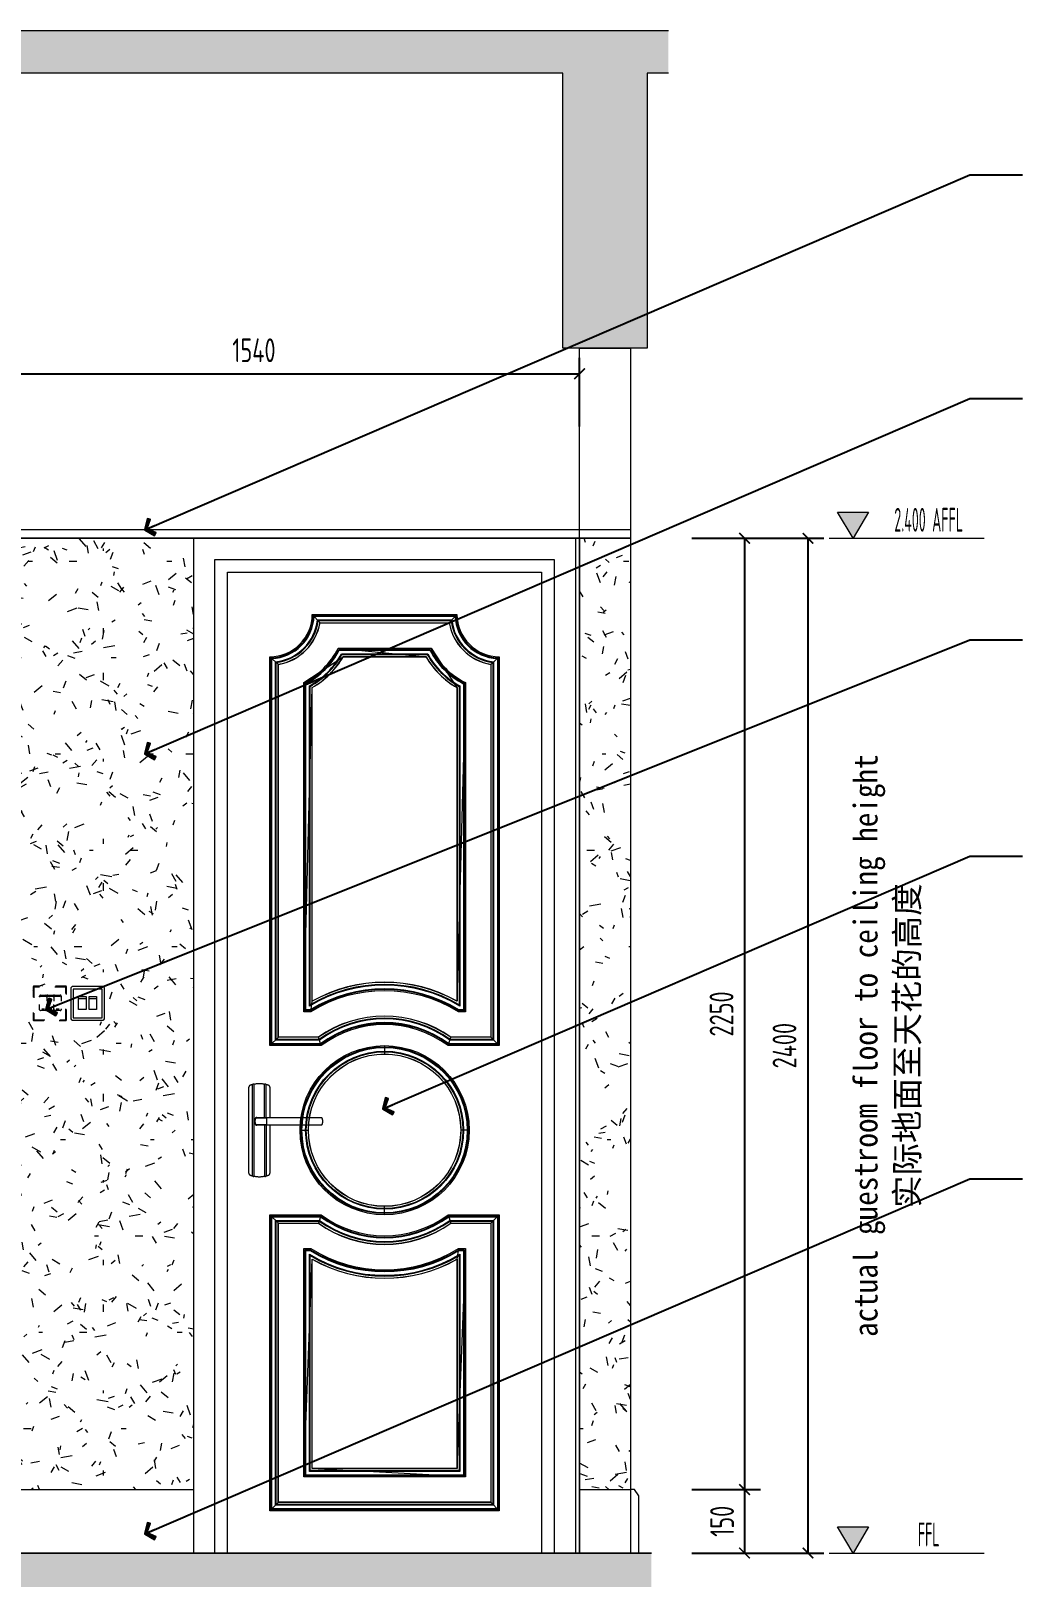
# Model space of a CAD drawing. Header units: millimetres. Extents: x 3162 to 221128, y -144913 to 11496.
# Drawn here: x 172191 to 174537, y -43501 to -39844 of the extents above; entities that cross this region are included whole.
import ezdxf
from ezdxf.enums import TextEntityAlignment as Align
from ezdxf.xclip import XClip

# ---------------------------------------------------------------- set-up
doc = ezdxf.new("R2010")
doc.units = ezdxf.units.MM
doc.header["$LTSCALE"] = 10
doc.header["$XCLIPFRAME"] = 2
doc.linetypes.add('ACAD_ISO03W100', pattern=[30, 12, -18])
doc.linetypes.add('HIDDEN', pattern=[9.525, 6.35, -3.175])
doc.layers.get('Defpoints').update_dxf_attribs({"color": 250})
for name, color, linetype, lineweight in [('Contour【轮廓线】', 94, 'Continuous', 0), ('Elevation【立面图库】', 150, 'Continuous', 0), ('FC-Hatch【平面填充】', 250, 'Continuous', 0), ('FC-Refe【标注引线】', 2, 'Continuous', 0), ('FF-Fixed【固定家具】', 30, 'Continuous', 0), ('FF-FIXT【洁具】', 31, 'Continuous', 0), ('FF-Socket【电气】', 124, 'Continuous', 0), ('FF-Text【平面文字】', 2, 'Continuous', 0), ('FF-【活动成品家具】', 51, 'Continuous', 0), ('Fine【细线】', 250, 'Continuous', 0), ('Finish【完成面】', 2, 'Continuous', 0), ('Gray【中细线】', 8, 'Continuous', 0), ('RC-dimensions', 44, 'Continuous', 0), ('RC-Modelling【天花造型】', 30, 'Continuous', 0), ('Wall【立面墙】', 252, 'Continuous', 0)]:
    doc.layers.add(name, color=color, linetype=linetype, lineweight=lineweight)
doc.layers.add('WALL_NEW【新建墙体】', color=4, linetype='Continuous')
doc.styles.add('宋体', font='', dxfattribs={"width": 0.8})
doc.styles.add('尺寸标注', font='ARCHS.SHX', dxfattribs={"width": 0.8})
doc.styles.add('标高', font='ARCHS.SHX', dxfattribs={"width": 0.5})
doc.styles.get('宋体').set_extended_font_data('SimSun')
doc.dimstyles.new('海龙1：25', dxfattribs={"dimscale": 25, "dimtxt": 2.25, "dimasz": 1, "dimexe": 1.5, "dimexo": 1, "dimgap": 1, "dimtad": 1, "dimdec": 0, "dimrnd": 5, "dimdsep": 46, "dimtxsty": '尺寸标注', "dimblk": 'ARCHTICK', "dimblk1": 'ARCHTICK', "dimblk2": 'ARCHTICK', "dimcen": 1, "dimclrd": 44, "dimclre": 44, "dimclrt": 2, "dimadec": 0, "dimazin": 0, "dimtfac": 1, "dimtdec": 0, "dimtix": 1, "dimtmove": 2, "dimatfit": 3, "dimldrblk": 'hl_arrow2', "dimfxl": 5, "dimfxlon": 1, "dimarcsym": 0})
pattern_1 = [(225, (110819.52, -399.786), (35.35534, -35.35534), []), (230, (110819.52, -399.786), (-71.72602, 6.27522), [7.5, -82.5]), (175, (110819.52, -399.786), (13.87511, -75.21923), [6, -66]), (280.4514, (110813.54, -399.26), (-57.85092, -68.94393), [6.374, -70.1142]), (226.1842, (110819.52, -419.79), (-106.72409, 16.55189), [11.25, -123.75]), (276.6356, (110810.63, -418.41), (-93.46626, -97.41178), [9.56105, -105.1713]), (171.1842, (110819.52, -419.79), (-93.46618, -97.41189), [9, -99]), (201, (110809.52, -414.786), (-59.690703, 40.261893), [7.5, -82.5]), (146, (110809.52, -414.786), (-24.33156, -72.515006), [6, -66]), (251.4514, (110804.546, -411.43), (-84.022234, -32.25304), [6.374, -70.1142]), (217.5, (110819.52, -399.786), (-1.2159855, -33.289385), [0.5, -65.2, 0.5, -67, 0.5, -66.25]), (187.5, (110819.52, -399.786), (-26.306954, -39.441171), [0.5, -38.2, 0.5, -63.7, 0.5, -25.25]), (147.5, (110841.82, -399.786), (-53.382244, 2.255487), [0.5, -25, 0.5, -78, 0.5, -103.5]), (137.5, (110851.82, -399.786), (-58.318617, -10.010498), [0.5, -32.5, 0.5, -51.8, 0.5, -73.5])]

# ---------------------------------------------------------------- blocks, each defined once
blk = doc.blocks.new('_ArchTick')
at = {"color": 2, "linetype": 'ByBlock', "const_width": 0.15}
blk.add_lwpolyline([(-0.5, -0.5), (0.5, 0.5)], dxfattribs=at)
blk = doc.blocks.new('*D511')
at = {"layer": 'Defpoints', "color": 0, "transparency": 16777216}
for p in [(173728.6, -41044.4), (173728.6, -43294.4), (173878.6, -43294.4)]:
    blk.add_point(p, dxfattribs=at)
at = {"layer": 'RC-dimensions', "color": 44, "lineweight": -2, "transparency": 16777216}
for p, q in [((173753.6, -41044.4), (173916.1, -41044.4)), ((173878.6, -41044.4), (173878.6, -43294.4)), ((173753.6, -43294.4), (173916.1, -43294.4))]:
    blk.add_line(p, q, dxfattribs=at)
at = {"layer": 'RC-dimensions', "color": 44, "lineweight": -2, "transparency": 16777216, "xscale": 25, "yscale": 25, "zscale": 25}
for p, rotation in [((173878.6, -41044.4), 90), ((173878.6, -43294.4), 270)]:
    blk.add_blockref('_ArchTick', p, dxfattribs=dict(at, rotation=rotation))
at = {"layer": 'RC-dimensions', "color": 2, "transparency": 16777216, "insert": (173824.3, -42169.4), "char_height": 56.25, "attachment_point": 5, "rotation": 90, "style": '尺寸标注'}
blk.add_mtext('2250', dxfattribs=at)
blk = doc.blocks.new('hl_arrow2')
at = {"color": 2}
blk.add_line((-0.22, 0), (-1, 0), dxfattribs=at)
blk.add_lwpolyline([(-0.22, 0), (-0.86, -0.69), (-0.65, -0.86), (0, 0), (-0.65, 0.86), (-0.86, 0.69)], close=True, dxfattribs=at)
for points in [[(-0.86, 0.69), (-0.65, 0.86), (-0.22, 0), (0, 0)], [(-0.86, -0.69), (-0.65, -0.86), (-0.22, 0), (0, 0)]]:
    blk.add_solid(points, dxfattribs=at)
blk = doc.blocks.new('*D512')
at = {"layer": 'Defpoints', "color": 0, "transparency": 16777216}
for p in [(173728.6, -43294.4), (173728.6, -43444.4), (173878.6, -43444.4)]:
    blk.add_point(p, dxfattribs=at)
at = {"layer": 'RC-dimensions', "color": 44, "lineweight": -2, "transparency": 16777216}
for p, q in [((173753.6, -43294.4), (173916.1, -43294.4)), ((173878.6, -43294.4), (173878.6, -43444.4)), ((173753.6, -43444.4), (173916.1, -43444.4))]:
    blk.add_line(p, q, dxfattribs=at)
at = {"layer": 'RC-dimensions', "color": 44, "lineweight": -2, "transparency": 16777216, "xscale": 25, "yscale": 25, "zscale": 25}
for p, rotation in [((173878.6, -43294.4), 90), ((173878.6, -43444.4), 270)]:
    blk.add_blockref('_ArchTick', p, dxfattribs=dict(at, rotation=rotation))
at = {"layer": 'RC-dimensions', "color": 2, "transparency": 16777216, "insert": (173825.5, -43369.4), "char_height": 56.25, "attachment_point": 5, "rotation": 90, "style": '尺寸标注'}
blk.add_mtext('150', dxfattribs=at)
blk = doc.blocks.new('*D513')
at = {"layer": 'Defpoints', "color": 0, "transparency": 16777216}
for p in [(173728.6, -41044.4), (173728.6, -43444.4), (174028.6, -43444.4)]:
    blk.add_point(p, dxfattribs=at)
at = {"layer": 'RC-dimensions', "color": 44, "lineweight": -2, "transparency": 16777216}
for p, q in [((173903.6, -41044.4), (174066.1, -41044.4)), ((174028.6, -41044.4), (174028.6, -43444.4)), ((173903.6, -43444.4), (174066.1, -43444.4))]:
    blk.add_line(p, q, dxfattribs=at)
at = {"layer": 'RC-dimensions', "color": 44, "lineweight": -2, "transparency": 16777216, "xscale": 25, "yscale": 25, "zscale": 25}
for p, rotation in [((174028.6, -41044.4), 90), ((174028.6, -43444.4), 270)]:
    blk.add_blockref('_ArchTick', p, dxfattribs=dict(at, rotation=rotation))
at = {"layer": 'RC-dimensions', "color": 2, "transparency": 16777216, "insert": (173973.1, -42244.4), "char_height": 56.25, "attachment_point": 5, "rotation": 90, "style": '尺寸标注'}
blk.add_mtext('2400', dxfattribs=at)
blk = doc.blocks.new('海龍_立面标识')
at = {"style": '宋体', "width": 0.9, "flags": 8}
blk.add_attdef('FLOOR_HEIGHT', text='', height=2.25, rotation=90, dxfattribs=at).set_placement((0, 0), align=Align.CENTER)
at = {"style": '宋体', "flags": 8}
blk.add_attdef('HEIGHT', text='', height=2.25, rotation=90, dxfattribs=at).set_placement((-3.5, 0), align=Align.CENTER)
blk = doc.blocks.new('hl_Elevation-A2')
blk.add_hatch(color=150).paths.add_polyline_path([(3.74, 2.47), (2.27, 0), (0.8, 2.47)])
at = {"color": 150}
blk.add_line((0, 0), (14.67, 0), dxfattribs=at)
blk.add_lwpolyline([(3.74, 2.47), (2.27, 0), (0.8, 2.47)], close=True, dxfattribs=at)
at = {"color": 2, "style": '标高', "width": 0.8, "flags": 8}
blk.add_attdef('HEIGHT', text='', height=2.25, dxfattribs=at).set_placement((9.42, 1.75), align=Align.MIDDLE_CENTER)
blk = doc.blocks.new('1500平10100181')
at = {"ltscale": 300}
for p, q in [((-1270.6, 991.6), (-770.6, 991.6)), ((-1270.6, 491.6), (-1270.6, 991.6)), ((-770.6, 991.6), (-770.6, 491.6)), ((-749, 1000), (603.1, 1000)), ((-749, 1000), (-749, 374.1)), ((603.1, 1000), (603.1, 320.9)), ((603.1, 1000), (603.1, 345.9)), ((-770.6, 491.6), (-1270.6, 491.6)), ((-1270.6, 491.6), (-770.6, 491.6)), ((-749, 374.1), (-775.9, 311.5)), ((-775.9, 311.5), (-740.1, 257.9)), ((-749, 271.3), (-749, -1000)), ((638.5, 243.1), (606, 239.9)), ((606, 239.9), (606, -999.7)), ((-749, -1000), (603.1, -1000)), ((603.1, -1000), (-749, -1000))]:
    blk.add_line(p, q, dxfattribs=at)
at = {"color": 8}
for p, q in [((-770.6, 491.6), (-770.6, 991.6)), ((-1020.6, 966.9), (-1020.6, 516.3)), ((-749, 958.2), (603.1, 958.2)), ((77.1, 928.5), (369.1, 964.2)), ((369.1, 964.2), (517.3, 901.6)), ((-686.4, 883.8), (-686.4, 919.5)), ((-686.4, 919.5), (-614.8, 874.8)), ((-686.4, 919.5), (-570, 910.6)), ((-570, 910.6), (-278, 946.4)), ((-278, 946.4), (-137.7, 883.8)), ((-39.2, 937.4), (32.4, 892.7)), ((-39.2, 937.4), (77.1, 928.5)), ((-39.2, 901.6), (-39.2, 937.4)), ((517.3, 901.6), (580, 928.5)), ((580, 928.5), (535.2, 758.6)), ((-668.5, 669.2), (-686.4, 883.8)), ((-137.7, 883.8), (-75, 910.6)), ((-75, 910.6), (-119.8, 740.7)), ((-21.3, 687.1), (-39.2, 901.6)), ((-1254.7, 741.6), (-786.5, 741.6)), ((-119.8, 740.7), (-92.9, 544)), ((535.2, 758.6), (562.1, 561.9)), ((-704.3, 535), (-668.5, 669.2)), ((-57.5, 551.6), (-21.3, 687.1)), ((-605.8, 587.2), (-703.4, 538.5)), ((16.7, 588.7), (-72.8, 544)), ((-155.6, 552.9), (-516.3, 544)), ((-92.9, 544), (-155.6, 552.9)), ((14.5, 561.9), (-93.5, 548.4)), ((130.8, 561.9), (14.5, 561.9)), ((560.7, 572.1), (130.8, 561.9)), ((486.3, 572.7), (485.7, 570.5)), ((562.1, 561.9), (486.3, 572.7)), ((-632.7, 544), (-704.3, 535)), ((-516.3, 544), (-632.7, 544)), ((-749, 383), (606.9, 508.2)), ((606.9, 508.2), (-48.2, 365.2)), ((-740.1, 257.9), (172.2, 347.3)), ((378.1, 329.4), (615.8, 320.5)), ((603.1, 345.9), (603.1, 320.9)), ((603.1, 320.9), (616.4, 320.9)), ((616.4, 320.9), (638.5, 243.1)), ((633.7, 248.9), (-740.1, 168.4)), ((229.7, -1000), (229.7, 227.8)), ((250.5, -1000), (250.5, 228.9)), ((274.6, -1000), (274.6, 230.2)), ((295.4, -1000), (295.4, 231.3)), ((319.4, -1000), (319.4, 232.6)), ((-740.1, 168.4), (-360.8, 213.2)), ((-320.9, -1000), (-320.9, 186.7)), ((-300.1, -1000), (-300.1, 187.8)), ((-276, -1000), (-276, 189)), ((-255.2, -1000), (-255.2, 190.1)), ((-231.2, -1000), (-231.2, 191.4)), ((-749, -526.3), (603.1, -526.3)), ((-749, -547.1), (603.1, -547.1)), ((-749, -571.3), (603.1, -571.3)), ((-749, -592.1), (603.1, -592.1)), ((-749, -616), (603.1, -616))]:
    blk.add_line(p, q, dxfattribs=at)
for radius in [175, 72.2]:
    blk.add_circle((-1020.6, 741.6), radius, dxfattribs=at)
blk = doc.blocks.new('海龙_05140578')
at = {"layer": 'WALL_NEW【新建墙体】'}
h = blk.add_hatch(dxfattribs=at)
h.set_pattern_fill('ANSI31', color=8, scale=20, style=0)
h.set_pattern_definition([(45, (-3175, 1275), (-44.9013, 44.9013), [])])
h.paths.add_polyline_path([(-3095, 1875), (-3175, 1875), (-3175, 1275), (-3095, 1275)])
h.paths.add_polyline_path([(-3095, -1275), (-3175, -1275), (-3175, -1875), (-3095, -1875)])
h.paths.add_polyline_path([(1355, 125), (1175, 125), (1175, -335), (1295, -335), (1295, 5), (1355, 5)])
h.paths.add_polyline_path([(1295, 1875), (1175, 1875), (1175, 1275), (1295, 1275)])
h.paths.add_polyline_path([(1295, -1575), (1175, -1575), (1175, -1875), (1295, -1875)])
h.paths.add_polyline_path([(3375, 325), (3135, 325), (3135, 125), (2157.1, 125), (2157.1, 5), (3375, 5)])
h.paths.add_polyline_path([(2320, 1875), (2200, 1875), (2200, 1275), (2320, 1275)])
at = {"layer": 'FF-FIXT【洁具】'}
for p, q in [((2265, 5), (2265, -1875)), ((2285, 5), (2285, -1875))]:
    blk.add_line(p, q, dxfattribs=at)
at = {"layer": 'FF-FIXT【洁具】', "color": 9}
blk.add_line((2275, 5), (2275, -1875), dxfattribs=at)
at = {"layer": 'FF-【活动成品家具】', "xscale": -1, "rotation": 180}
blk.add_blockref('1500平10100181', (60.6, -875), dxfattribs=at)
blk = doc.blocks.new('海龙工具_踢脚线')
blk.add_lwpolyline([(20, 0), (20, 90), (10, 100), (0, 100)])
blk = doc.blocks.new('立面门把手01')
at = {"color": 251, "linetype": 'HIDDEN', "ltscale": 80}
for p, q in [((-16, -128.8, 0), (-16, 87, 0)), ((-12, -129.4, 0), (-12, 87.6, 0)), ((12, 9.1, 0), (12, 87.6, 0)), ((16, 9.1, 0), (16, 87, 0)), ((12, -8.9, 0), (12, -129.4, 0)), ((16, -8.9, 0), (16, -128.8, 0))]:
    blk.add_line(p, q, dxfattribs=at)
at = {"linetype": 'HIDDEN', "ltscale": 80, "elevation": 0}
blk.add_lwpolyline([(25, -8.9), (25, -122.4, -0.317837), (21.7, -127.1, -0.020494), (16, -128.8, -0.498427), (12, -129.4, -0.124451), (-12, -129.4, -0.497981), (-16, -128.8, -0.020494), (-21.7, -127.1, -0.317837), (-25, -122.4), (-25, 80.6, -0.317837), (-21.7, 85.3, -0.020494), (-16, 87, -0.497981), (-12, 87.6, -0.124451), (12, 87.6, -0.498427), (16, 87, -0.020494), (21.7, 85.3, -0.317837), (25, 80.6), (25, 9.1)], format="xyb", dxfattribs=at)
blk.add_lwpolyline([(-9.8, 7.4, -0.214918), (-6.1, 9.1), (147.2, 9.1, -0.314288), (147.2, -8.9), (-6.1, -8.9, -0.214918), (-9.8, -7.3, -0.226084)], format="xyb", close=True, dxfattribs=at)
at = {"color": 251, "linetype": 'HIDDEN', "ltscale": 80, "elevation": 0}
blk.add_lwpolyline([(17.2, 8.1), (17.2, -7.9), (-6.1, -7.9, -0.209535), (-9, -6.7, -0.217189), (-9, 6.8, -0.209535), (-6.1, 8.1), (17.2, 8.1)], format="xyb", close=True, dxfattribs=at)
blk = doc.blocks.new('海龙_05138463')
at = {"layer": 'FF-Fixed【固定家具】'}
for points in [[(-451.1, -1200), (-451.1, 1200), (451.1, 1200), (451.1, -1200)], [(-371.1, -1200), (-371.1, 1120), (371.1, 1120), (371.1, -1200)]]:
    blk.add_lwpolyline(points, dxfattribs=at)
at = {"layer": 'FF-Fixed【固定家具】', "color": 8}
blk.add_lwpolyline([(-401.1, -1200), (-401.1, 1150), (401.1, 1150), (401.1, -1200)], dxfattribs=at)
at = {"layer": 'FF-Fixed【固定家具】'}
for points in [[(-150, 0), (-271.1, 0), (-271.1, 920, 0.414214), (-171.1, 1020), (171.1, 1020, 0.414214), (271.1, 920), (271.1, 0), (150, 0, 0.333333)], [(-156.5, 20), (-251.1, 20), (-251.1, 901.7, 0.319197), (-152.7, 1000), (152.7, 1000, 0.319197), (251.1, 901.7), (251.1, 20), (156.5, 20, 0.319438)], [(-174.6, 80), (-191.1, 80), (-191.1, 858.8, 0.163866), (-109.8, 940), (109.8, 940, 0.163866), (191.1, 858.8), (191.1, 80), (174.6, 80, 0.286299)], [(-171.1, 105.3), (-171.1, 846.8, 0.131652), (-97.9, 920), (97.9, 920, 0.131652), (171.1, 846.8), (171.1, 105.3, 0.261033)], [(150, -400), (271.1, -400), (271.1, -1100), (-271.1, -1100), (-271.1, -400), (-150, -400, 0.333333)], [(156.5, -420), (251.1, -420), (251.1, -1080), (-251.1, -1080), (-251.1, -420), (-156.5, -420, 0.319438)], [(174.6, -480), (191.1, -480), (191.1, -1020), (-191.1, -1020), (-191.1, -480), (-174.6, -480, 0.286299)], [(171.1, -505.3), (171.1, -1000), (-171.1, -1000), (-171.1, -505.3, 0.261033)]]:
    blk.add_lwpolyline(points, format="xyb", close=True, dxfattribs=at)
for radius in [200, 180]:
    blk.add_circle((0, -200), radius, dxfattribs=at)
at = {"layer": 'Fine【细线】'}
for p, q in [((-171.1, 1020), (-152.7, 1000)), ((171.1, 1020), (152.7, 1000)), ((-271.1, 920), (-251.1, 901.7)), ((-191.1, 858.8), (-97.9, 920)), ((-109.8, 940), (97.9, 920)), ((109.8, 940), (171.1, 846.8)), ((271.1, 920), (251.1, 901.7)), ((-191.1, 80), (-171.1, 846.8)), ((191.1, 858.8), (171.1, 105.3)), ((-174.6, 80), (-171.1, 105.3)), ((-271.1, 0), (-251.1, 20)), ((-150, 0), (-156.5, 20)), ((0, 0), (0, -20)), ((150, 0), (156.5, 20)), ((271.1, 0), (251.1, 20)), ((-200, -200), (-180, -200)), ((200, -200), (180, -200)), ((-271.1, -400), (-251.1, -420)), ((-150, -400), (-156.5, -420)), ((0, -400), (0, -380)), ((150, -400), (156.5, -420)), ((271.1, -400), (251.1, -420)), ((-191.1, -1020), (-171.1, -505.3)), ((174.6, -480), (171.1, -505.3)), ((191.1, -480), (171.1, -1000)), ((191.1, -1020), (-171.1, -1000)), ((-271.1, -1100), (-251.1, -1080)), ((271.1, -1100), (251.1, -1080))]:
    blk.add_line(p, q, dxfattribs=at)
for points in [[(-150.9, 2.7), (-268.4, 2.7), (-268.4, 917.4, 0.399077), (-168.4, 1017.3), (168.4, 1017.3, 0.399077), (268.4, 917.4), (268.4, 2.7), (150.9, 2.7, 0.331375)], [(-151.5, 4.5), (-266.6, 4.5), (-266.6, 915.6, 0.389181), (-166.7, 1015.5), (166.7, 1015.5, 0.389181), (266.6, 915.6), (266.6, 4.5), (151.5, 4.5, 0.330047)], [(-154.3, 13.2), (-257.9, 13.2), (-257.9, 907.6, 0.347425), (-158.7, 1006.8), (158.7, 1006.8, 0.347425), (257.9, 907.6), (257.9, 13.2), (154.3, 13.2, 0.323986)], [(-154.9, 14.8), (-256.2, 14.8), (-256.2, 906.1, 0.34023), (-157.2, 1005.2), (157.2, 1005.2, 0.34023), (256.2, 906.1), (256.2, 14.8), (154.9, 14.8, 0.322863)], [(-156.4, 19.7), (-251.3, 19.7), (-251.3, 901.9, 0.320252), (-153, 1000.3), (153, 1000.3, 0.320252), (251.3, 901.9), (251.3, 19.7), (156.4, 19.7, 0.319615)], [(-175.4, 82.7), (-188.4, 82.7), (-188.4, 857.1, 0.15921), (-108.2, 937.3), (108.2, 937.3, 0.15921), (188.4, 857.1), (188.4, 82.7), (175.4, 82.7, 0.285056)], [(-175.9, 84.5), (-186.6, 84.5), (-186.6, 856, 0.156073), (-107.1, 935.5), (107.1, 935.5, 0.156073), (186.6, 856), (186.6, 84.5), (175.9, 84.5, 0.284209)], [(-177.9, 93.5), (-177.9, 850.8, 0.14199), (-101.9, 926.8), (101.9, 926.8, 0.14199), (177.9, 850.8), (177.9, 93.5, 0.279435)], [(-176.2, 96.4), (-176.2, 849.8, 0.13942), (-100.9, 925.2), (100.9, 925.2, 0.13942), (176.2, 849.8), (176.2, 96.4, 0.274846)], [(-171.3, 104.9), (-171.3, 847, 0.132051), (-98, 920.3), (98, 920.3, 0.132051), (171.3, 847), (171.3, 104.9, 0.26174)], [(150.9, -402.7), (268.4, -402.7), (268.4, -1097.3), (-268.4, -1097.3), (-268.4, -402.7), (-150.9, -402.7, 0.331375)], [(151.5, -404.5), (266.6, -404.5), (266.6, -1095.5), (-266.6, -1095.5), (-266.6, -404.5), (-151.5, -404.5, 0.330047)], [(154.3, -413.2), (257.9, -413.2), (257.9, -1086.8), (-257.9, -1086.8), (-257.9, -413.2), (-154.3, -413.2, 0.323986)], [(154.9, -414.8), (256.2, -414.8), (256.2, -1085.2), (-256.2, -1085.2), (-256.2, -414.8), (-154.9, -414.8, 0.322863)], [(156.4, -419.7), (251.3, -419.7), (251.3, -1080.3), (-251.3, -1080.3), (-251.3, -419.7), (-156.4, -419.7, 0.319615)], [(175.4, -482.7), (188.4, -482.7), (188.4, -1017.3), (-188.4, -1017.3), (-188.4, -482.7), (-175.4, -482.7, 0.285056)], [(175.9, -484.5), (186.6, -484.5), (186.6, -1015.5), (-186.6, -1015.5), (-186.6, -484.5), (-175.9, -484.5, 0.284209)], [(177.9, -493.5), (177.9, -1006.8), (-177.9, -1006.8), (-177.9, -493.5, 0.279435)], [(176.2, -496.4), (176.2, -1005.2), (-176.2, -1005.2), (-176.2, -496.4, 0.274846)], [(171.3, -504.9), (171.3, -1000.3), (-171.3, -1000.3), (-171.3, -504.9, 0.26174)]]:
    blk.add_lwpolyline(points, format="xyb", close=True, dxfattribs=at)
for radius in [197.3, 195.5, 186.8, 185.2, 180.3]:
    blk.add_circle((0, -200), radius, dxfattribs=at)
at = {"layer": 'Gray【中细线】'}
blk.add_blockref('立面门把手01', (-296.1, -179.1, 0), dxfattribs=at)
blk = doc.blocks.new('海龙工具_开关_600高')
at = {"color": 8, "linetype": 'ACAD_ISO03W100', "ltscale": 0.1}
for p, q in [((-13.4, -14), (-20.1, -14)), ((-13.4, -14.7), (-20.1, -14.7)), ((3.6, -14), (-3.1, -14)), ((3.6, -14.7), (-3.1, -14.7)), ((20.6, -14), (13.9, -14)), ((20.6, -14.7), (13.9, -14.7))]:
    blk.add_line(p, q, dxfattribs=at)
at = {"linetype": 'ACAD_ISO03W100', "ltscale": 0.2}
blk.add_lwpolyline([(-40.8, 38.7), (-40.8, -38.7, 0.414214), (-39, -40.5), (36.6, -40.5, 0.414214), (38.4, -38.7), (38.4, 38.7, 0.414214), (36.6, 40.5), (-39, 40.5, 0.414214)], format="xyb", close=True, dxfattribs=at)
at = {"color": 8, "linetype": 'ACAD_ISO03W100', "ltscale": 0.2}
blk.add_lwpolyline([(-39, 36.9), (-39, -36.9, 0.414214), (-37.2, -38.7), (34.8, -38.7, 0.414214), (36.6, -36.9), (36.6, 36.9, 0.414214), (34.8, 38.7), (-37.2, 38.7, 0.414214)], format="xyb", close=True, dxfattribs=at)
at = {"linetype": 'ACAD_ISO03W100', "ltscale": 0.1}
for points in [[(-10.4, -16.9), (-23.1, -16.9, -0.376586), (-25.3, -14.9), (-25.3, 17.4, -0.380248), (-23.2, 19.3), (-10.4, 19.3, -0.380248), (-8.3, 17.4), (-8.3, -14.9, -0.383952)], [(6.6, -16.9), (-6.1, -16.9, -0.376586), (-8.3, -14.9), (-8.3, 17.4, -0.380248), (-6.2, 19.3), (6.6, 19.3, -0.380248), (8.7, 17.4), (8.7, -14.9, -0.383952)], [(23.6, -16.9), (10.9, -16.9, -0.376586), (8.7, -14.9), (8.7, 17.4, -0.380248), (10.8, 19.3), (23.6, 19.3, -0.380248), (25.7, 17.4), (25.7, -14.9, -0.383952)]]:
    blk.add_lwpolyline(points, format="xyb", close=True, dxfattribs=at)
at = {"color": 8, "linetype": 'ACAD_ISO03W100', "ltscale": 0.1}
for points in [[(-23.2, 16.9), (-10.4, 16.9)], [(-6.2, 16.9), (6.6, 16.9)], [(10.8, 16.9), (23.6, 16.9)]]:
    blk.add_lwpolyline(points, dxfattribs=at)
for points in [[(-11.3, 17.7), (-22.3, 17.7), (-22.3, 17.2), (-11.3, 17.2)], [(5.7, 17.7), (-5.3, 17.7), (-5.3, 17.2), (5.7, 17.2)], [(22.7, 17.7), (11.7, 17.7), (11.7, 17.2), (22.7, 17.2)]]:
    blk.add_lwpolyline(points, close=True, dxfattribs=at)
for centre, start, end in [((-23.1, 14.7), 91.0498, 174.3266), ((-10.5, 14.7), 5.6734, 88.9502), ((-6.1, 14.7), 91.0498, 174.3266), ((6.5, 14.7), 5.6734, 88.9502), ((10.9, 14.7), 91.0498, 174.3266), ((23.5, 14.7), 5.6734, 88.9502)]:
    blk.add_arc(centre, 2.17, start, end, dxfattribs=at)
at = {"color": 8}
for points in [[(-11.3, 17.7), (-22.3, 17.7), (-22.3, 17.2), (-11.3, 17.2)], [(-22.3, 17.2), (-11.3, 17.2), (-11.3, 17.7), (-11.3, 17.2)], [(-11.3, 17.7), (-11.3, 17.2), (-22.3, 17.2), (-22.2, 17.7)], [(-22.3, 17.2), (-22.2, 17.7), (-22.3, 17.2), (-22.3, 17.7)], [(5.7, 17.7), (-5.3, 17.7), (-5.3, 17.2), (5.7, 17.2)], [(-5.3, 17.2), (5.7, 17.2), (5.7, 17.7), (5.7, 17.2)], [(5.7, 17.7), (5.7, 17.2), (-5.3, 17.2), (-5.2, 17.7)], [(-5.3, 17.2), (-5.2, 17.7), (-5.3, 17.2), (-5.3, 17.7)], [(22.7, 17.7), (11.7, 17.7), (11.7, 17.2), (22.7, 17.2)], [(11.7, 17.2), (22.7, 17.2), (22.7, 17.7), (22.7, 17.2)], [(22.7, 17.7), (22.7, 17.2), (11.7, 17.2), (11.8, 17.7)], [(11.7, 17.2), (11.8, 17.7), (11.7, 17.2), (11.7, 17.7)]]:
    blk.add_solid(points, dxfattribs=at)
blk = doc.blocks.new('海龙_05135235')
at = {"ltscale": 20}
blk.add_blockref('海龙工具_开关_600高', (1.2, 0), dxfattribs=at)
blk = doc.blocks.new('海龙_05136337')
at = {"color": 8, "lineweight": 13}
for p, q in [((-21.5, 11.9), (-3.5, 11.9)), ((3.5, 11.9), (20.6, 11.9))]:
    blk.add_line(p, q, dxfattribs=at)
at = {"lineweight": 13}
blk.add_lwpolyline([(40, -35), (40, 35, 0.414214), (35, 40), (-35, 40, 0.414214), (-40, 35), (-40, -35, 0.414214), (-35, -40), (35, -40, 0.414214)], format="xyb", close=True, dxfattribs=at)
at = {"color": 8, "lineweight": 13}
for points in [[(34, -34), (34, 34), (-34, 34), (-34, -34)], [(-21.5, 16.6), (-3.5, 16.6), (-3.5, -14.7), (-21.5, -14.7)], [(3.5, 16.6), (20.6, 16.6), (20.6, -14.7), (3.5, -14.7)]]:
    blk.add_lwpolyline(points, close=True, dxfattribs=at)
blk = doc.blocks.new('*D600')
at = {"layer": 'Defpoints', "color": 0, "transparency": 16777216}
for p in [(173488.6, -40655.2), (171948.6, -40805.2), (173488.6, -40805.2)]:
    blk.add_point(p, dxfattribs=at)
at = {"layer": 'RC-dimensions', "color": 44, "lineweight": -2, "transparency": 16777216}
for p, q in [((171948.6, -40780.2), (171948.6, -40617.7)), ((173488.6, -40780.2), (173488.6, -40617.7)), ((171948.6, -40655.2), (173488.6, -40655.2))]:
    blk.add_line(p, q, dxfattribs=at)
at = {"layer": 'RC-dimensions', "color": 44, "lineweight": -2, "transparency": 16777216, "xscale": 25, "yscale": 25, "zscale": 25, "rotation": 180}
blk.add_blockref('_ArchTick', (171948.6, -40655.2), dxfattribs=at)
at = {"layer": 'RC-dimensions', "color": 44, "lineweight": -2, "transparency": 16777216, "xscale": 25, "yscale": 25, "zscale": 25}
blk.add_blockref('_ArchTick', (173488.6, -40655.2), dxfattribs=at)
at = {"layer": 'RC-dimensions', "color": 2, "transparency": 16777216, "insert": (172718.6, -40599.7), "char_height": 56.25, "attachment_point": 5, "style": '尺寸标注'}
blk.add_mtext('1540', dxfattribs=at)

msp = doc.modelspace()

# ---------------------------------------------------------------- hatches: boundary and pattern name
at = {"layer": 'FC-Hatch【平面填充】'}
h = msp.add_hatch(dxfattribs=at)
h.set_pattern_fill('钢筋混凝土', color=256, scale=50, angle=180, style=0, pattern_type=2)
h.set_pattern_definition(pattern_1)
h.paths.add_polyline_path([(171358.6, -39844.4), (173698.6, -39844.4), (173698.6, -39944.4), (173648.6, -39944.4), (173648.6, -40594.4), (173448.6, -40594.4), (173448.6, -39944.4), (171648.6, -39944.4), (171648.6, -40594.4), (171408.6, -40594.4), (171408.6, -39944.4), (171358.6, -39944.4)])
h = msp.add_hatch(dxfattribs=at)
h.set_pattern_fill('地毯', color=256, scale=300, pattern_type=2)
h.set_pattern_definition([(0, (171864.6, -43150.39), (132, 228), [12, -201, 9, -87, 18, -213]), (10, (171807.6, -43027.39), (80.676, 285.344), [21, -51, 27, -159, 15, -198]), (20, (171777.6, -43123.39), (133.471, 220.976), [24, -165, 21, -123, 15, -96]), (30, (171864.6, -43141.39), (-21.97, 254.052), [15, -99, 12, -147, 9, -195]), (40, (171780.61, -43075.39), (33.836, 216.37), [12, -132, 9, -84, 24, -153]), (50, (171825.6, -43183.39), (-80.248, 235.733), [6, -111, 15, -183, 18, -93]), (60, (171834.6, -43162.39), (-99.473, 223.708), [15, -123, 6, -144, 12, -111]), (70, (171801.6, -43198.39), (-109.892, 215.587), [9, -57, 18, -96, 12, -132]), (80, (171816.6, -43021.39), (-208.565, 164.72), [21, -132, 9, -156, 18, -147]), (90, (171834.6, -43150.39), (-264, 111), [18, -93, 12, -183, 6, -186]), (100, (171786.6, -43057.39), (-247.971, 145.145), [21, -117, 18, -96, 21, -219]), (110, (171765.6, -43228.39), (-240.44, 81.691), [24, -78, 12, -159, 18, -174]), (120, (171684.6, -43192.39), (-286.65, 28.492), [15, -201, 18, -93, 21, -123]), (130, (171750.6, -43258.39), (-279.108, 71.266), [9, -66, 12, -129, 24, -168]), (140, (171660.6, -43018.39), (-220.597, -34.206), [18, -108, 21, -93, 12, -126]), (150, (171909.6, -43276.39), (-204.825, -120.767), [12, -84, 24, -186, 21, -171]), (160, (171711.6, -43108.39), (-237.901, -162.429), [18, -126, 15, -114, 12, -183]), (170, (171729.6, -43180.39), (-215.644, -169.123), [27, -99, 18, -135, 24, -132])])
h.paths.add_polyline_path([(172576.5, -41044.4), (171648.6, -41044.4), (171648.6, -43294.4), (171658.6, -43294.4), (172576.5, -43294.4)])
h.paths.add_polyline_path([(172275.4, -42103.9), (172275.4, -42184.9), (172196.2, -42184.9), (172196.2, -42103.9)], flags=16)
h.paths.add_polyline_path([(172290.4, -42104.4), (172360.4, -42104.4, -0.414214), (172365.4, -42109.4), (172365.4, -42179.4, -0.414214), (172360.4, -42184.4), (172290.4, -42184.4, -0.414214), (172285.4, -42179.4), (172285.4, -42109.4, -0.414214)], flags=16)
h.paths.add_polyline_path([(172273.6, -42105.7), (172273.6, -42183.1), (172198, -42183.1), (172198, -42105.7)], flags=0)
h.paths.add_polyline_path([(172184.2, -42101.4, -0.414214), (172186.2, -42103.4), (172186.2, -42185.4, -0.414214), (172184.2, -42187.4), (172102.2, -42187.4, -0.414214), (172100.2, -42185.4), (172100.2, -42103.4, -0.414214), (172102.2, -42101.4)], flags=16)
h.paths.add_polyline_path([(172182.2, -42103.4, -0.414214), (172184.2, -42105.4), (172184.2, -42183.4, -0.414214), (172182.2, -42185.4), (172104.2, -42185.4, -0.414214), (172102.2, -42183.4), (172102.2, -42105.4, -0.414214), (172104.2, -42103.4)], flags=0)
h.paths.add_polyline_path([(172291.4, -42110.4), (172359.4, -42110.4), (172359.4, -42178.4), (172291.4, -42178.4)], flags=0)
h.paths.add_polyline_path([(172117.2, -42130.4), (172172.2, -42130.4, 0.414214), (172175.2, -42127.4), (172175.2, -42116.4, 0.414214), (172172.2, -42113.4), (172117.2, -42113.4, 0.414214), (172114.2, -42116.4), (172114.2, -42127.4, 0.414214)], flags=0)
h.paths.add_polyline_path([(172172.2, -42114.4, -0.414214), (172174.2, -42116.4), (172174.2, -42127.4, -0.414214), (172172.2, -42129.4), (172117.2, -42129.4, -0.414214), (172115.2, -42127.4), (172115.2, -42116.4, -0.414214), (172117.2, -42114.4)], flags=0)
h.paths.add_polyline_path([(172260.6, -42125, -0.390771), (172262.8, -42127), (172262.8, -42158.9, -0.432686), (172260.7, -42161.2), (172248, -42161.2, -0.385679), (172245.8, -42159.3, -0.383952), (172243.7, -42161.2), (172231, -42161.2, -0.385679), (172228.8, -42159.3, -0.383952), (172226.7, -42161.2), (172214, -42161.2, -0.385679), (172211.8, -42159.3), (172211.8, -42127.4, -0.438052), (172213.9, -42125), (172226.6, -42125, -0.390771), (172228.8, -42127, -0.380248), (172230.9, -42125), (172243.6, -42125, -0.390771), (172245.8, -42127, -0.380248), (172247.9, -42125)], flags=0)
h.paths.add_polyline_path([(172245.8, -42129.9, 0.449015), (172243.6, -42127.5), (172230.9, -42127.5, 0.438052), (172228.8, -42129.9, 0.443522), (172226.6, -42127.5), (172222.6, -42127.2), (172214.7, -42127.2), (172213.9, -42127.5), (172226.6, -42127.5, -0.390771), (172228.8, -42129.5, -0.380248), (172230.9, -42127.5), (172243.6, -42127.5, -0.390771), (172245.8, -42129.5, -0.3855), (172247.9, -42127.5), (172251.9, -42127.2), (172248.7, -42127.2), (172246.6, -42127.9, 0.26387)], flags=0)
h.paths.add_polyline_path([(172242.8, -42126.6), (172242.8, -42127.2), (172231.7, -42127.2), (172231.7, -42126.6)], flags=0)
h.paths.add_polyline_path([(172303.9, -42127.8), (172321.9, -42127.8), (172321.9, -42159.1), (172303.9, -42159.1)], flags=0)
h.paths.add_polyline_path([(172088.2, -42101.4, -0.414214), (172090.2, -42103.4), (172090.2, -42185.4, -0.414214), (172088.2, -42187.4), (172006.2, -42187.4, -0.414214), (172004.2, -42185.4), (172004.2, -42103.4, -0.414214), (172006.2, -42101.4)], flags=16)
h.paths.add_polyline_path([(172328.9, -42127.8), (172346, -42127.8), (172346, -42159.1), (172328.9, -42159.1)], flags=0)
h.paths.add_polyline_path([(172086.2, -42103.4, -0.414214), (172088.2, -42105.4), (172088.2, -42183.4, -0.414214), (172086.2, -42185.4), (172008.2, -42185.4, -0.414214), (172006.2, -42183.4), (172006.2, -42105.4, -0.414214), (172008.2, -42103.4)], flags=0)
h.paths.add_polyline_path([(172175.2, -42140.4), (172175.2, -42179.4), (172114.2, -42179.4), (172114.2, -42140.4)], flags=0)
h.paths.add_polyline_path([(172072.2, -42113.4), (172072.2, -42175.4), (172022.2, -42175.4), (172022.2, -42113.4)], flags=0)
h.paths.add_polyline_path([(172068.2, -42121.4), (172070.2, -42172.4), (172024.2, -42172.4), (172026.2, -42121.4)], flags=0)
h.paths.add_polyline_path([(172083.3, -42143.4, -1), (172075.1, -42143.4, -1)], flags=0)
h.paths.add_polyline_path([(171992.2, -42101.4, -0.414214), (171994.2, -42103.4), (171994.2, -42185.4, -0.414214), (171992.2, -42187.4), (171910.2, -42187.4, -0.414214), (171908.2, -42185.4), (171908.2, -42103.4, -0.414214), (171910.2, -42101.4)], flags=16)
h.paths.add_polyline_path([(171990.2, -42103.4, -0.414214), (171992.2, -42105.4), (171992.2, -42183.4, -0.414214), (171990.2, -42185.4), (171912.2, -42185.4, -0.414214), (171910.2, -42183.4), (171910.2, -42105.4, -0.414214), (171912.2, -42103.4)], flags=0)
h.paths.add_polyline_path([(172047.2, -42132.4), (172053.2, -42138.4), (172050.2, -42138.4), (172050.2, -42143.4), (172044.2, -42143.4), (172044.2, -42138.4), (172041.2, -42138.4)], flags=0)
h.paths.add_polyline_path([(172063.2, -42158.4), (172063.2, -42160.4), (172032.2, -42160.4), (172032.2, -42158.4)], flags=0)
h.paths.add_polyline_path([(172018.3, -42143.4, -1), (172010.1, -42143.4, -1)], flags=0)
h.paths.add_polyline_path([(171977.2, -42124.4, -0.380248), (171980.2, -42126.4), (171980.2, -42159.1, -0.445137), (171978, -42162.4), (171925.2, -42162.4, -0.376586), (171922.2, -42160.4), (171922.2, -42127.8, -0.449015), (171924.5, -42124.4)], flags=0)
h.paths.add_polyline_path([(171977.2, -42126.4), (171942.2, -42126.4), (171942.2, -42125.4), (171960.2, -42125.4)], flags=0)
h.paths.add_polyline_path([(172118.9, -42129.1), (172170.2, -42129.1), (172170.2, -42114.6), (172118.9, -42114.6)], flags=8)
h.paths.add_polyline_path([(173608.6, -41044.4), (173488.6, -41044.4), (173488.6, -43294.4), (173608.6, -43294.4)])
h = msp.add_hatch(dxfattribs=at)
h.set_pattern_fill('钢筋混凝土', color=256, scale=50, angle=180, style=0, pattern_type=2)
h.set_pattern_definition(pattern_1)
h.paths.add_polyline_path([(171358.6, -43544.4), (171358.6, -43444.4), (173658.6, -43444.4), (173658.6, -43544.4)])

# ---------------------------------------------------------------- linework, layer by layer
at = {"layer": 'Contour【轮廓线】'}
for p, q in [((171648.6, -43294.4), (172576.5, -43294.4)), ((171648.6, -43294.4), (172576.5, -43294.4)), ((173488.6, -43294.4), (173608.6, -43294.4))]:
    msp.add_line(p, q, dxfattribs=at)
at = {"layer": 'FF-Fixed【固定家具】'}
msp.add_lwpolyline([(172576.5, -43444.4), (172576.5, -41044.4), (173478.6, -41044.4), (173478.6, -43444.4)], dxfattribs=at)
at = {"layer": 'Finish【完成面】'}
for p, q in [((173488.6, -41044.4), (171648.6, -41044.4)), ((173608.6, -41044.4), (171648.6, -41044.4)), ((173488.6, -41044.4), (173488.6, -43444.4)), ((171648.6, -43444.4), (173488.6, -43444.4))]:
    msp.add_line(p, q, dxfattribs=at)
at = {"layer": 'Gray【中细线】'}
for p in [(173488.6, -41024.4), (173608.6, -41024.4)]:
    msp.add_line(p, (171648.6, -41024.4), dxfattribs=at)
at = {"layer": 'RC-Modelling【天花造型】'}
msp.add_lwpolyline([(171648.6, -40844.4), (171948.6, -40844.4), (171948.6, -41024.4), (171868.6, -41024.4), (171868.6, -40984.4), (171848.6, -40984.4), (171848.6, -41044.4), (173608.6, -41044.4)], dxfattribs=at)
at = {"layer": 'Wall【立面墙】'}
msp.add_line((173698.6, -39844.4), (171358.6, -39844.4), dxfattribs=at)
msp.add_lwpolyline([(173698.6, -39944.4), (173648.6, -39944.4), (173648.6, -40594.4), (173448.6, -40594.4), (173448.6, -39944.4), (171648.6, -39944.4), (171648.6, -40594.4), (171408.6, -40594.4), (171408.6, -39944.4), (171358.6, -39944.4)], dxfattribs=at)
for points in [[(173488.6, -43444.4), (173488.6, -40594.4), (173608.6, -40594.4), (173608.6, -43444.4)], [(171358.6, -43444.4), (171358.6, -43444.4), (173658.6, -43444.4), (173658.6, -43444.4)]]:
    msp.add_lwpolyline(points, close=True, dxfattribs=at)

# ---------------------------------------------------------------- block references
at = {"layer": 'Contour【轮廓线】', "yscale": 1.5}
msp.add_blockref('海龙工具_踢脚线', (173608.6, -43444.4), dxfattribs=at)
at = {"layer": 'Elevation【立面图库】'}
ref = msp.add_blockref('hl_Elevation-A2', (174078.6, -41044.4), dxfattribs=dict(at, xscale=25, yscale=25, zscale=25))
ref.add_attrib('HEIGHT', '2.400 AFFL', dxfattribs={"layer": '0', "color": 2, "height": 56.25, "style": '标高', "width": 0.5}).set_placement((174314.1, -41000.6), align=Align.MIDDLE_CENTER)
ref = msp.add_blockref('hl_Elevation-A2', (174078.6, -43444.4), dxfattribs=dict(at, xscale=25, yscale=25, zscale=25))
ref.add_attrib('HEIGHT', 'FFL', dxfattribs={"layer": '0', "color": 2, "height": 56.25, "style": '标高', "width": 0.5}).set_placement((174314.1, -43400.6), align=Align.MIDDLE_CENTER)
at = {"layer": 'FF-Fixed【固定家具】'}
msp.add_blockref('海龙_05138463', (173027.5, -42244.4), dxfattribs=at)
at = {"layer": 'FF-Socket【电气】'}
for name, p in [('海龙_05135235', (172235.8, -42144.4)), ('海龙_05136337', (172325.4, -42144.4))]:
    msp.add_blockref(name, p, dxfattribs=at)
at = {"layer": 'FF-Text【平面文字】'}
ref = msp.add_blockref('海龍_立面标识', (174147.4, -42244.4), dxfattribs=dict(at, xscale=-25, yscale=25, zscale=25))
ref.add_attrib('FLOOR_HEIGHT', 'actual guestroom floor to ceiling height', dxfattribs={"layer": '0', "height": 56.25, "rotation": 90, "style": '宋体', "width": 0.9}).set_placement((174193, -42244.4), align=Align.CENTER)
ref.add_attrib('HEIGHT', '实际地面至天花的高度', dxfattribs={"layer": '0', "height": 56.25, "rotation": 90, "style": '宋体'}).set_placement((174291.1, -42244.4), align=Align.CENTER)
at = {"layer": 'WALL_NEW【新建墙体】'}
ref = msp.add_blockref('海龙_05140578', (174783.6, -45121.1), dxfattribs=dict(at, rotation=180))
XClip(ref).set_block_clipping_path([(545.0001058371, -624.9550844621), (3885.0000058371, 875.0449155379)])
ref = msp.add_blockref('海龙_05140578', (176122, -43951.2), dxfattribs=dict(at, rotation=270))
XClip(ref).set_block_clipping_path([(545.0001058371, -624.9550844621), (2045.0001058371, 2625.0000155379)])

# ---------------------------------------------------------------- dimensions: what is measured, and where the dimension line sits
at = {"layer": 'RC-dimensions'}
dim = msp.add_linear_dim(base=(173488.6, -40655.2), p1=(171948.6, -40805.2), p2=(173488.6, -40805.2), dimstyle='海龙1：25', dxfattribs=at)
dim.commit()
dim.dimension.update_dxf_attribs({"geometry": '*D600', "text_midpoint": (172718.6, -40599.7)})
for base, p1, p2, picture, middle in [((173878.6, -43294.4), (173728.6, -41044.4), (173728.6, -43294.4), '*D511', (173824.3, -42169.4)), ((174028.6, -43444.4), (173728.6, -41044.4), (173728.6, -43444.4), '*D513', (173973.1, -42244.4)), ((173878.6, -43444.4), (173728.6, -43294.4), (173728.6, -43444.4), '*D512', (173825.5, -43369.4))]:
    dim = msp.add_linear_dim(base=base, p1=p1, p2=p2, angle=270, dimstyle='海龙1：25', override={"dimscale": 25, "dimtxsty": '尺寸标注', "dimblk1": 'ArchTick', "dimblk2": 'ArchTick', "dimsah": 1, "dimclrt": 2}, dxfattribs=at)
    dim.commit()
    dim.dimension.update_dxf_attribs({"geometry": picture, "text_midpoint": middle})

# ---------------------------------------------------------------- leaders
at = {"layer": 'FC-Refe【标注引线】'}
for points in [[(172460.3, -41024.4), (174411, -40184.4), (174536, -40184.4)], [(172460.3, -41554), (174411, -40714.1), (174536, -40714.1)], [(172226.6, -42159.1), (174411, -41284.4), (174536, -41284.4)], [(173023, -42394.2), (174411, -41796.6), (174536, -41796.6)], [(172460.3, -43398.9), (174411, -42559), (174536, -42559)]]:
    msp.add_leader(points, dimstyle='海龙1：25', override={"dimscale": 25, "dimldrblk": 'hl_arrow2'}, dxfattribs=at)

doc.saveas('drawing.dxf')
